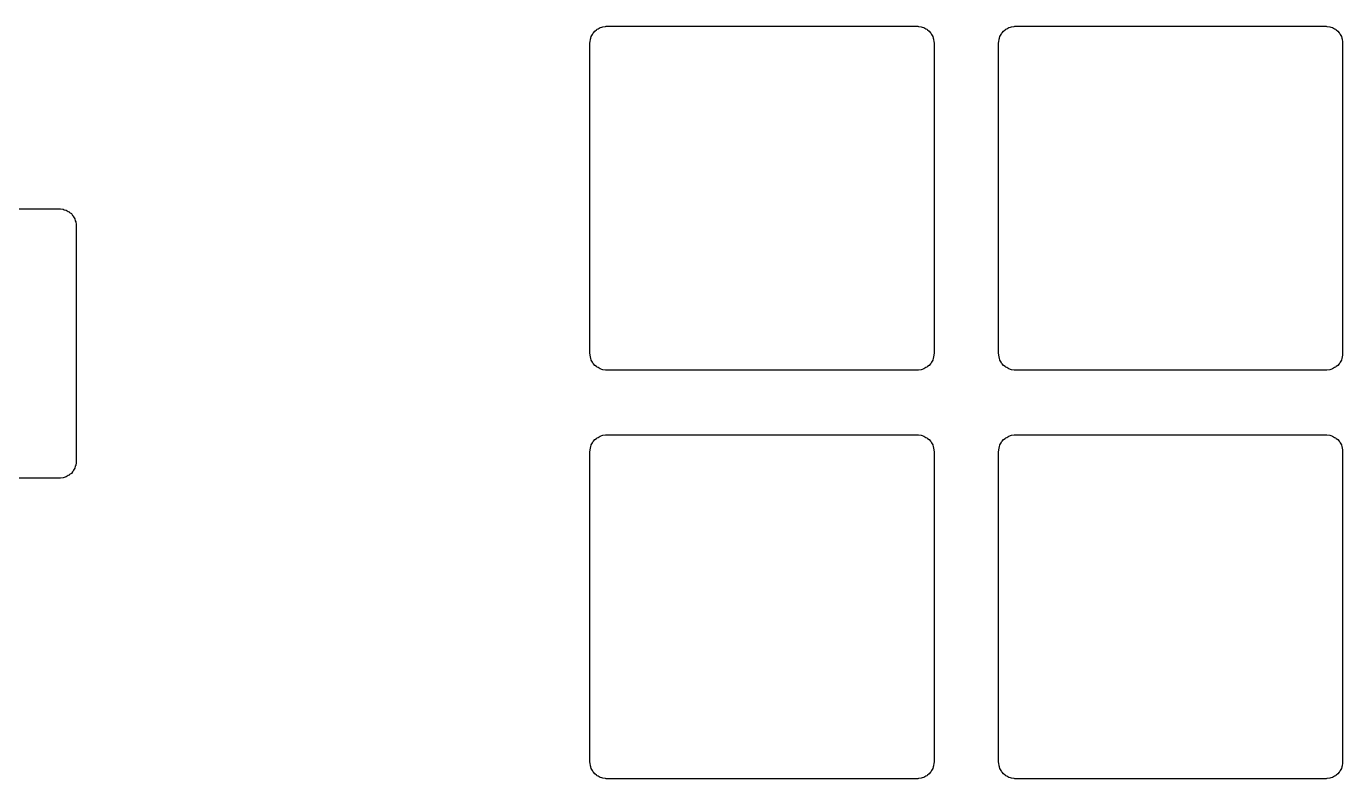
# Model space of a CAD drawing. Extents: x 0.06 to 1.93, y 0.05 to 1.53.
# Drawn here: x 1.239 to 1.873, y 0.51 to 0.873 of the extents above; entities that cross this region are included whole.
import ezdxf

# ---------------------------------------------------------------- set-up
doc = ezdxf.new("R2010")
doc.units = 0
doc.header["$MEASUREMENT"] = 0
doc.layers.add('BLACK', color=7, linetype='CONTINUOUS')

msp = doc.modelspace()

# ---------------------------------------------------------------- linework, layer by layer
at = {"layer": 'BLACK', "linetype": 'CONTINUOUS'}
for p, q in [((1.51087, 0.86801), (1.51152, 0.86897)), ((1.51152, 0.86897), (1.51171, 0.86941)), ((1.51171, 0.86941), (1.51201, 0.86971)), ((1.51201, 0.86971), (1.51258, 0.87057)), ((1.51258, 0.87057), (1.51344, 0.87114)), ((1.51344, 0.87114), (1.51374, 0.87144)), ((1.51374, 0.87144), (1.51418, 0.87163)), ((1.51418, 0.87163), (1.51514, 0.87227)), ((1.51514, 0.87227), (1.51603, 0.87245)), ((1.51603, 0.87245), (1.51649, 0.87266)), ((1.51649, 0.87266), (1.51783, 0.87281)), ((1.51783, 0.87281), (1.51815, 0.87287)), ((1.51815, 0.87287), (1.66815, 0.87287)), ((1.66815, 0.87287), (1.66847, 0.87281)), ((1.66847, 0.87281), (1.66981, 0.87266)), ((1.66981, 0.87266), (1.67027, 0.87245)), ((1.67027, 0.87245), (1.67116, 0.87227)), ((1.67116, 0.87227), (1.67212, 0.87163)), ((1.67212, 0.87163), (1.67256, 0.87144)), ((1.67256, 0.87144), (1.67286, 0.87114)), ((1.67286, 0.87114), (1.67372, 0.87057)), ((1.67372, 0.87057), (1.67429, 0.86971)), ((1.67429, 0.86971), (1.67459, 0.86941)), ((1.67459, 0.86941), (1.67478, 0.86897)), ((1.67478, 0.86897), (1.67542, 0.86801)), ((1.70773, 0.86801), (1.70837, 0.86897)), ((1.70837, 0.86897), (1.70856, 0.86941)), ((1.70856, 0.86941), (1.70886, 0.86971)), ((1.70886, 0.86971), (1.70943, 0.87057)), ((1.70943, 0.87057), (1.71029, 0.87114)), ((1.71029, 0.87114), (1.71059, 0.87144)), ((1.71059, 0.87144), (1.71103, 0.87163)), ((1.71103, 0.87163), (1.71199, 0.87227)), ((1.71199, 0.87227), (1.71288, 0.87245)), ((1.71288, 0.87245), (1.71334, 0.87266)), ((1.71334, 0.87266), (1.71468, 0.87281)), ((1.71468, 0.87281), (1.715, 0.87287)), ((1.715, 0.87287), (1.865, 0.87287)), ((1.865, 0.87287), (1.86532, 0.87281)), ((1.86532, 0.87281), (1.86666, 0.87266)), ((1.86666, 0.87266), (1.86712, 0.87245)), ((1.86712, 0.87245), (1.86801, 0.87227)), ((1.86801, 0.87227), (1.86897, 0.87163)), ((1.86897, 0.87163), (1.86941, 0.87144)), ((1.86941, 0.87144), (1.86971, 0.87114)), ((1.86971, 0.87114), (1.87057, 0.87057)), ((1.87057, 0.87057), (1.87114, 0.86971)), ((1.87114, 0.86971), (1.87144, 0.86941)), ((1.87144, 0.86941), (1.87163, 0.86897)), ((1.87163, 0.86897), (1.87227, 0.86801)), ((1.51028, 0.865), (1.51034, 0.86532)), ((1.51028, 0.715), (1.51028, 0.865)), ((1.51034, 0.86532), (1.51049, 0.86666)), ((1.51049, 0.86666), (1.5107, 0.86712)), ((1.5107, 0.86712), (1.51087, 0.86801)), ((1.67542, 0.86801), (1.6756, 0.86712)), ((1.6756, 0.86712), (1.6758, 0.86666)), ((1.6758, 0.86666), (1.67596, 0.86532)), ((1.67596, 0.86532), (1.67602, 0.865)), ((1.67602, 0.865), (1.67602, 0.715)), ((1.70713, 0.865), (1.70719, 0.86532)), ((1.70713, 0.715), (1.70713, 0.865)), ((1.70719, 0.86532), (1.70734, 0.86666)), ((1.70734, 0.86666), (1.70755, 0.86712)), ((1.70755, 0.86712), (1.70773, 0.86801)), ((1.87227, 0.86801), (1.87245, 0.86712)), ((1.87245, 0.86712), (1.87266, 0.86666)), ((1.87266, 0.86666), (1.87281, 0.86532)), ((1.87281, 0.86532), (1.87287, 0.865)), ((1.87287, 0.865), (1.87287, 0.715)), ((1.14308, 0.78492), (1.2549, 0.78492)), ((1.2549, 0.78492), (1.25522, 0.78486)), ((1.25522, 0.78486), (1.25656, 0.78471)), ((1.25656, 0.78471), (1.25702, 0.7845)), ((1.25702, 0.7845), (1.25791, 0.78432)), ((1.25791, 0.78432), (1.25887, 0.78368)), ((1.25887, 0.78368), (1.25931, 0.78349)), ((1.25931, 0.78349), (1.25961, 0.78319)), ((1.25961, 0.78319), (1.26047, 0.78262)), ((1.26047, 0.78262), (1.26104, 0.78176)), ((1.26104, 0.78176), (1.26134, 0.78146)), ((1.26134, 0.78146), (1.26153, 0.78102)), ((1.26153, 0.78102), (1.26217, 0.78006)), ((1.26217, 0.78006), (1.26235, 0.77917)), ((1.26235, 0.77917), (1.26256, 0.77871)), ((1.26256, 0.77871), (1.26271, 0.77737)), ((1.26271, 0.77737), (1.26277, 0.77705)), ((1.26277, 0.77705), (1.26277, 0.66295)), ((1.51034, 0.71468), (1.51028, 0.715)), ((1.51049, 0.71334), (1.51034, 0.71468)), ((1.5107, 0.71288), (1.51049, 0.71334)), ((1.51087, 0.71199), (1.5107, 0.71288)), ((1.51152, 0.71103), (1.51087, 0.71199)), ((1.51171, 0.71059), (1.51152, 0.71103)), ((1.51201, 0.71029), (1.51171, 0.71059)), ((1.51258, 0.70943), (1.51201, 0.71029)), ((1.67429, 0.71029), (1.67372, 0.70943)), ((1.67459, 0.71059), (1.67429, 0.71029)), ((1.67478, 0.71103), (1.67459, 0.71059)), ((1.67542, 0.71199), (1.67478, 0.71103)), ((1.6756, 0.71288), (1.67542, 0.71199)), ((1.6758, 0.71334), (1.6756, 0.71288)), ((1.67596, 0.71468), (1.6758, 0.71334)), ((1.67602, 0.715), (1.67596, 0.71468)), ((1.70719, 0.71468), (1.70713, 0.715)), ((1.70734, 0.71334), (1.70719, 0.71468)), ((1.70755, 0.71288), (1.70734, 0.71334)), ((1.70773, 0.71199), (1.70755, 0.71288)), ((1.70837, 0.71103), (1.70773, 0.71199)), ((1.70856, 0.71059), (1.70837, 0.71103)), ((1.70886, 0.71029), (1.70856, 0.71059)), ((1.70943, 0.70943), (1.70886, 0.71029)), ((1.87114, 0.71029), (1.87057, 0.70943)), ((1.87144, 0.71059), (1.87114, 0.71029)), ((1.87163, 0.71103), (1.87144, 0.71059)), ((1.87227, 0.71199), (1.87163, 0.71103)), ((1.87245, 0.71288), (1.87227, 0.71199)), ((1.87266, 0.71334), (1.87245, 0.71288)), ((1.87281, 0.71468), (1.87266, 0.71334)), ((1.87287, 0.715), (1.87281, 0.71468)), ((1.51344, 0.70886), (1.51258, 0.70943)), ((1.51374, 0.70856), (1.51344, 0.70886)), ((1.51418, 0.70837), (1.51374, 0.70856)), ((1.51514, 0.70773), (1.51418, 0.70837)), ((1.51603, 0.70755), (1.51514, 0.70773)), ((1.51649, 0.70734), (1.51603, 0.70755)), ((1.51783, 0.70719), (1.51649, 0.70734)), ((1.51815, 0.70713), (1.51783, 0.70719)), ((1.51838, 0.70713), (1.51815, 0.70713)), ((1.66792, 0.70713), (1.51838, 0.70713)), ((1.66815, 0.70713), (1.66792, 0.70713)), ((1.66847, 0.70719), (1.66815, 0.70713)), ((1.66981, 0.70734), (1.66847, 0.70719)), ((1.67027, 0.70755), (1.66981, 0.70734)), ((1.67116, 0.70773), (1.67027, 0.70755)), ((1.67212, 0.70837), (1.67116, 0.70773)), ((1.67256, 0.70856), (1.67212, 0.70837)), ((1.67286, 0.70886), (1.67256, 0.70856)), ((1.67372, 0.70943), (1.67286, 0.70886)), ((1.71029, 0.70886), (1.70943, 0.70943)), ((1.71059, 0.70856), (1.71029, 0.70886)), ((1.71103, 0.70837), (1.71059, 0.70856)), ((1.71199, 0.70773), (1.71103, 0.70837)), ((1.71288, 0.70755), (1.71199, 0.70773)), ((1.71334, 0.70734), (1.71288, 0.70755)), ((1.71468, 0.70719), (1.71334, 0.70734)), ((1.715, 0.70713), (1.71468, 0.70719)), ((1.71523, 0.70713), (1.715, 0.70713)), ((1.86477, 0.70713), (1.71523, 0.70713)), ((1.865, 0.70713), (1.86477, 0.70713)), ((1.86532, 0.70719), (1.865, 0.70713)), ((1.86666, 0.70734), (1.86532, 0.70719)), ((1.86712, 0.70755), (1.86666, 0.70734)), ((1.86801, 0.70773), (1.86712, 0.70755)), ((1.86897, 0.70837), (1.86801, 0.70773)), ((1.86941, 0.70856), (1.86897, 0.70837)), ((1.86971, 0.70886), (1.86941, 0.70856)), ((1.87057, 0.70943), (1.86971, 0.70886)), ((1.51152, 0.67212), (1.51171, 0.67256)), ((1.51171, 0.67256), (1.51201, 0.67286)), ((1.51201, 0.67286), (1.51258, 0.67372)), ((1.51258, 0.67372), (1.51344, 0.67429)), ((1.51344, 0.67429), (1.51374, 0.67459)), ((1.51374, 0.67459), (1.51418, 0.67478)), ((1.51418, 0.67478), (1.51514, 0.67542)), ((1.51514, 0.67542), (1.51603, 0.6756)), ((1.51603, 0.6756), (1.51649, 0.6758)), ((1.51649, 0.6758), (1.51783, 0.67596)), ((1.51783, 0.67596), (1.51815, 0.67602)), ((1.51815, 0.67602), (1.66815, 0.67602)), ((1.66815, 0.67602), (1.66847, 0.67596)), ((1.66847, 0.67596), (1.66981, 0.6758)), ((1.66981, 0.6758), (1.67027, 0.6756)), ((1.67027, 0.6756), (1.67116, 0.67542)), ((1.67116, 0.67542), (1.67212, 0.67478)), ((1.67212, 0.67478), (1.67256, 0.67459)), ((1.67256, 0.67459), (1.67286, 0.67429)), ((1.67286, 0.67429), (1.67372, 0.67372)), ((1.67372, 0.67372), (1.67429, 0.67286)), ((1.67429, 0.67286), (1.67459, 0.67256)), ((1.67459, 0.67256), (1.67478, 0.67212)), ((1.70837, 0.67212), (1.70856, 0.67256)), ((1.70856, 0.67256), (1.70886, 0.67286)), ((1.70886, 0.67286), (1.70943, 0.67372)), ((1.70943, 0.67372), (1.71029, 0.67429)), ((1.71029, 0.67429), (1.71059, 0.67459)), ((1.71059, 0.67459), (1.71103, 0.67478)), ((1.71103, 0.67478), (1.71199, 0.67542)), ((1.71199, 0.67542), (1.71288, 0.6756)), ((1.71288, 0.6756), (1.71334, 0.6758)), ((1.71334, 0.6758), (1.71468, 0.67596)), ((1.71468, 0.67596), (1.715, 0.67602)), ((1.715, 0.67602), (1.865, 0.67602)), ((1.865, 0.67602), (1.86532, 0.67596)), ((1.86532, 0.67596), (1.86666, 0.6758)), ((1.86666, 0.6758), (1.86712, 0.6756)), ((1.86712, 0.6756), (1.86801, 0.67542)), ((1.86801, 0.67542), (1.86897, 0.67478)), ((1.86897, 0.67478), (1.86941, 0.67459)), ((1.86941, 0.67459), (1.86971, 0.67429)), ((1.86971, 0.67429), (1.87057, 0.67372)), ((1.87057, 0.67372), (1.87114, 0.67286)), ((1.87114, 0.67286), (1.87144, 0.67256)), ((1.87144, 0.67256), (1.87163, 0.67212)), ((1.51028, 0.66815), (1.51034, 0.66847)), ((1.51028, 0.51815), (1.51028, 0.66815)), ((1.51034, 0.66847), (1.51049, 0.66981)), ((1.51049, 0.66981), (1.5107, 0.67027)), ((1.5107, 0.67027), (1.51087, 0.67116)), ((1.51087, 0.67116), (1.51152, 0.67212)), ((1.67478, 0.67212), (1.67542, 0.67116)), ((1.67542, 0.67116), (1.6756, 0.67027)), ((1.6756, 0.67027), (1.6758, 0.66981)), ((1.6758, 0.66981), (1.67596, 0.66847)), ((1.67596, 0.66847), (1.67602, 0.66815)), ((1.67602, 0.66815), (1.67602, 0.51815)), ((1.70713, 0.66815), (1.70719, 0.66847)), ((1.70713, 0.51815), (1.70713, 0.66815)), ((1.70719, 0.66847), (1.70734, 0.66981)), ((1.70734, 0.66981), (1.70755, 0.67027)), ((1.70755, 0.67027), (1.70773, 0.67116)), ((1.70773, 0.67116), (1.70837, 0.67212)), ((1.87163, 0.67212), (1.87227, 0.67116)), ((1.87227, 0.67116), (1.87245, 0.67027)), ((1.87245, 0.67027), (1.87266, 0.66981)), ((1.87266, 0.66981), (1.87281, 0.66847)), ((1.87281, 0.66847), (1.87287, 0.66815)), ((1.87287, 0.66815), (1.87287, 0.51815)), ((1.26217, 0.65994), (1.26153, 0.65898)), ((1.26235, 0.66083), (1.26217, 0.65994)), ((1.26256, 0.66129), (1.26235, 0.66083)), ((1.26271, 0.66263), (1.26256, 0.66129)), ((1.26277, 0.66295), (1.26271, 0.66263)), ((1.25467, 0.65508), (1.14308, 0.65508)), ((1.2549, 0.65508), (1.25467, 0.65508)), ((1.25522, 0.65514), (1.2549, 0.65508)), ((1.25656, 0.65529), (1.25522, 0.65514)), ((1.25702, 0.6555), (1.25656, 0.65529)), ((1.25791, 0.65568), (1.25702, 0.6555)), ((1.25887, 0.65632), (1.25791, 0.65568)), ((1.25931, 0.65651), (1.25887, 0.65632)), ((1.25961, 0.65681), (1.25931, 0.65651)), ((1.26047, 0.65738), (1.25961, 0.65681)), ((1.26104, 0.65824), (1.26047, 0.65738)), ((1.26134, 0.65854), (1.26104, 0.65824)), ((1.26153, 0.65898), (1.26134, 0.65854)), ((1.51034, 0.51783), (1.51028, 0.51815)), ((1.51049, 0.51649), (1.51034, 0.51783)), ((1.5107, 0.51603), (1.51049, 0.51649)), ((1.51087, 0.51514), (1.5107, 0.51603)), ((1.51152, 0.51418), (1.51087, 0.51514)), ((1.51171, 0.51374), (1.51152, 0.51418)), ((1.51201, 0.51344), (1.51171, 0.51374)), ((1.67459, 0.51374), (1.67429, 0.51344)), ((1.67478, 0.51418), (1.67459, 0.51374)), ((1.67542, 0.51514), (1.67478, 0.51418)), ((1.6756, 0.51603), (1.67542, 0.51514)), ((1.6758, 0.51649), (1.6756, 0.51603)), ((1.67596, 0.51783), (1.6758, 0.51649)), ((1.67602, 0.51815), (1.67596, 0.51783)), ((1.70719, 0.51783), (1.70713, 0.51815)), ((1.70734, 0.51649), (1.70719, 0.51783)), ((1.70755, 0.51603), (1.70734, 0.51649)), ((1.70773, 0.51514), (1.70755, 0.51603)), ((1.70837, 0.51418), (1.70773, 0.51514)), ((1.70856, 0.51374), (1.70837, 0.51418)), ((1.70886, 0.51344), (1.70856, 0.51374)), ((1.87144, 0.51374), (1.87114, 0.51344)), ((1.87163, 0.51418), (1.87144, 0.51374)), ((1.87227, 0.51514), (1.87163, 0.51418)), ((1.87245, 0.51603), (1.87227, 0.51514)), ((1.87266, 0.51649), (1.87245, 0.51603)), ((1.87281, 0.51783), (1.87266, 0.51649)), ((1.87287, 0.51815), (1.87281, 0.51783)), ((1.51258, 0.51258), (1.51201, 0.51344)), ((1.51344, 0.51201), (1.51258, 0.51258)), ((1.51374, 0.51171), (1.51344, 0.51201)), ((1.51418, 0.51152), (1.51374, 0.51171)), ((1.51514, 0.51087), (1.51418, 0.51152)), ((1.51603, 0.5107), (1.51514, 0.51087)), ((1.51649, 0.51049), (1.51603, 0.5107)), ((1.51783, 0.51034), (1.51649, 0.51049)), ((1.51815, 0.51028), (1.51783, 0.51034)), ((1.51838, 0.51028), (1.51815, 0.51028)), ((1.66792, 0.51028), (1.51838, 0.51028)), ((1.66815, 0.51028), (1.66792, 0.51028)), ((1.66847, 0.51034), (1.66815, 0.51028)), ((1.66981, 0.51049), (1.66847, 0.51034)), ((1.67027, 0.5107), (1.66981, 0.51049)), ((1.67116, 0.51087), (1.67027, 0.5107)), ((1.67212, 0.51152), (1.67116, 0.51087)), ((1.67256, 0.51171), (1.67212, 0.51152)), ((1.67286, 0.51201), (1.67256, 0.51171)), ((1.67372, 0.51258), (1.67286, 0.51201)), ((1.67429, 0.51344), (1.67372, 0.51258)), ((1.70943, 0.51258), (1.70886, 0.51344)), ((1.71029, 0.51201), (1.70943, 0.51258)), ((1.71059, 0.51171), (1.71029, 0.51201)), ((1.71103, 0.51152), (1.71059, 0.51171)), ((1.71199, 0.51087), (1.71103, 0.51152)), ((1.71288, 0.5107), (1.71199, 0.51087)), ((1.71334, 0.51049), (1.71288, 0.5107)), ((1.71468, 0.51034), (1.71334, 0.51049)), ((1.715, 0.51028), (1.71468, 0.51034)), ((1.71523, 0.51028), (1.715, 0.51028)), ((1.86477, 0.51028), (1.71523, 0.51028)), ((1.865, 0.51028), (1.86477, 0.51028)), ((1.86532, 0.51034), (1.865, 0.51028)), ((1.86666, 0.51049), (1.86532, 0.51034)), ((1.86712, 0.5107), (1.86666, 0.51049)), ((1.86801, 0.51087), (1.86712, 0.5107)), ((1.86897, 0.51152), (1.86801, 0.51087)), ((1.86941, 0.51171), (1.86897, 0.51152)), ((1.86971, 0.51201), (1.86941, 0.51171)), ((1.87057, 0.51258), (1.86971, 0.51201)), ((1.87114, 0.51344), (1.87057, 0.51258))]:
    msp.add_line(p, q, dxfattribs=at)

doc.saveas('drawing.dxf')
